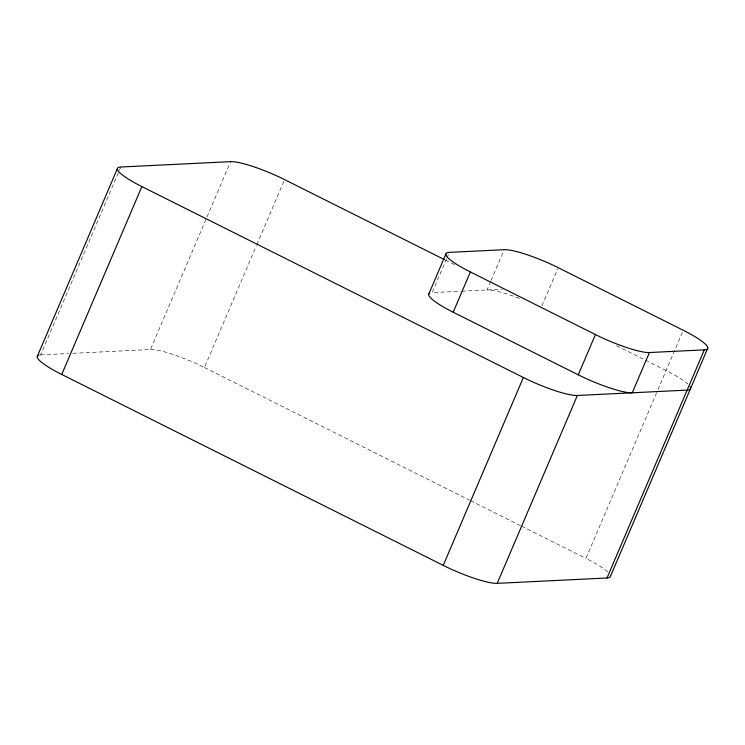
<?xml version="1.0" encoding="UTF-8"?>
<svg xmlns="http://www.w3.org/2000/svg" width="745" height="745" viewBox="0 0 745 745"><rect width="100%" height="100%" fill="white"/><g stroke="black" fill="none" stroke-linecap="round" stroke-linejoin="round"><path stroke-width="0.56" stroke-dasharray="3.73 2.79" d="M39.345 355.039A44.43 7.636 23.1 0 1 40.677 354.89L118.995 171.275M119.451 170.214L120.82 167.01M73.038 353.307L150.462 349.526L230.596 161.646M150.462 349.526A44.43 7.636 23.1 0 1 204.456 367.499L256.364 245.803M256.82 244.733L284.134 180.681M446.59 258.738L432.128 292.645L460.717 291.248M447.037 257.677L448.397 254.501M490.638 281.48L487.016 289.963A44.43 7.636 23.1 0 1 521.938 299.397M491.085 280.427L504.188 249.696M541.913 305.813L557.735 268.731M607.669 571.927A44.43 7.636 23.1 0 0 585.952 558.405L657.444 390.808M657.9 389.737L682.811 331.32M461.863 291.193L502.391 289.209M40.677 354.89L68.41 353.54M445.389 260.079L454.729 264.754M616.478 345.699L644.388 359.667M645.421 360.18L666.095 370.526A44.43 7.636 23.1 0 1 687.803 384.038M204.456 367.499L469.527 500.146M470.57 500.668L520.466 525.635M521.5 526.156L585.952 558.405"/><path stroke-width="1.12" d="M37.25 356.51L117.393 168.621M610.379 575.522A44.43 7.636 23.1 0 1 607.007 577.99L497.222 583.354A44.43 7.636 23.1 0 1 443.238 565.38L61.733 374.474L141.876 186.595A44.43 7.636 23.1 0 1 120.82 167.01L230.596 161.646A44.43 7.636 23.1 0 1 284.59 179.619L444.355 259.567M428.701 294.256L445.873 253.998M704.323 349.852L649.435 352.534L632.254 392.792A44.43 7.636 23.1 0 1 578.269 374.819L453.183 312.22L470.356 271.962A44.43 7.636 23.1 0 1 449.3 252.378L504.188 249.696A44.43 7.636 23.1 0 1 558.182 267.669L683.267 330.268A44.43 7.636 23.1 0 1 704.323 349.852L607.007 577.99M443.238 565.38L523.372 377.501A44.43 7.636 23.1 0 0 577.366 395.474L687.151 390.11A44.43 7.636 23.1 0 0 690.047 386.608M578.269 374.819L595.441 334.561A44.43 7.636 23.1 0 0 649.435 352.534M497.222 583.354L577.366 395.474M610.434 576.379L707.75 348.232M470.356 271.962L595.441 334.561M141.876 186.595L523.372 377.501M453.183 312.22A44.43 7.636 23.1 0 1 429.753 293.102M61.733 374.474A44.43 7.636 23.1 0 1 38.302 355.356"/></g></svg>
